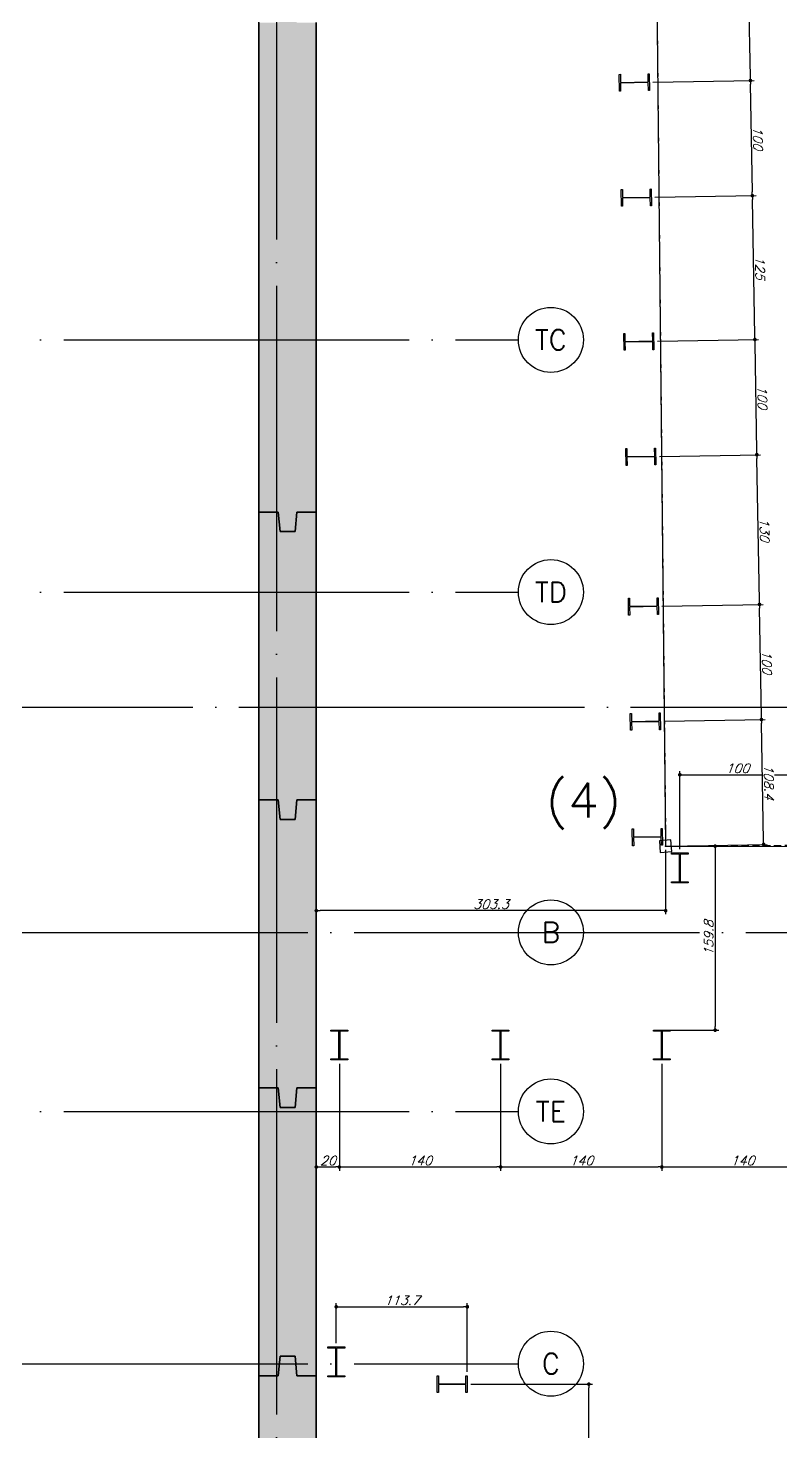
# Model space of a CAD drawing. Header units: millimetres. Extents: x -4281 to 5364, y -2128 to 2372.
# Drawn here: x 3034 to 3688, y -74 to 1145 of the extents above; entities that cross this region are included whole.
import ezdxf
from ezdxf.enums import TextEntityAlignment as Align

# ---------------------------------------------------------------- set-up
doc = ezdxf.new("R2010")
doc.units = ezdxf.units.MM
doc.header["$LTSCALE"] = 50
for name, pattern in [('CONTINUO', [0, 0]), ('DASHED', [0.75, 0.5, -0.25]), ('EIXO', [6.8, 6, -0.4, 0, -0.4])]:
    doc.linetypes.add(name, pattern=pattern)
for name, color, linetype in [('_TG', 7, 'CONTINUO'), ('F-COTAS', 106, 'Continuous'), ('F-COTAS_PM', 106, 'Continuous'), ('F-DIVISA', 6, 'Continuous'), ('F-EIXO', 12, 'EIXO'), ('F-PM_EST', 1, 'Continuous'), ('F-SOLIDO-EST', 252, 'Continuous'), ('F-TEXTO', 6, 'Continuous'), ('F-VIGAS', 3, 'Continuous'), ('TG', 7, 'CONTINUO')]:
    doc.layers.add(name, color=color, linetype=linetype)
doc.layers.add('A-DETL-MBND', color=5, linetype='Continuous', lineweight=9)
doc.layers.add('S-COLS', color=2, linetype='Continuous', lineweight=35)
doc.styles.add('CP-TEXT-INCL', font='romans.shx', dxfattribs={"oblique": 20})
doc.styles.add('ROMANS', font='romans.shx')
doc.styles.add('SIMPLEX', font='simplex', dxfattribs={"height": 0.2})
doc.styles.get("Standard").update_dxf_attribs({"font": 'romans.shx'})
doc.dimstyles.new('CP-COTAS-50', dxfattribs={"dimscale": 0.64, "dimtxt": 12.5, "dimasz": 5, "dimexe": 5, "dimexo": 5, "dimgap": 2.5, "dimtad": 1, "dimdec": 1, "dimdsep": 46, "dimtxsty": 'CP-TEXT-INCL', "dimblk1": 'DOT', "dimblk2": 'DOT', "dimsah": 1, "dimcen": 9, "dimclrd": 256, "dimclre": 256, "dimclrt": 256, "dimadec": 0, "dimazin": 0, "dimtfac": 1, "dimtdec": 1, "dimtmove": 2, "dimatfit": 3, "dimldrblk": 'DOT', "dimfxl": 0, "dimtolj": 1, "dimarcsym": 0})

# ---------------------------------------------------------------- blocks, each defined once
blk = doc.blocks.new('*U4')
at = {"layer": 'F-EIXO'}
blk.add_line((0, 0), (7285, 0), dxfattribs=at)
at = {"layer": 'F-TEXTO', "style": 'ROMANS'}
blk.add_attdef('EIXO', text='', height=17.5, dxfattribs=at).set_placement((-28.2072, 0), align=Align.MIDDLE_CENTER)
blk = doc.blocks.new('*U5')
at = {"layer": 'F-EIXO'}
blk.add_line((0, 0), (7197, 0), dxfattribs=at)
at = {"layer": 'F-TEXTO', "style": 'ROMANS'}
blk.add_attdef('EIXO', text='', height=17.5, dxfattribs=at).set_placement((-28.2072, 0), align=Align.MIDDLE_CENTER)
blk = doc.blocks.new('*U230')
at = {"layer": 'F-EIXO'}
blk.add_line((0, 0), (8185, 0), dxfattribs=at)
at = {"layer": 'F-TEXTO', "style": 'ROMANS'}
blk.add_attdef('EIXO', text='', height=17.5, dxfattribs=at).set_placement((-28.2072, 0), align=Align.MIDDLE_CENTER)
blk = doc.blocks.new('*U448')
at = {"layer": 'F-EIXO'}
blk.add_line((0, 0), (8091.7, 0), dxfattribs=at)
at = {"layer": 'F-TEXTO', "style": 'ROMANS'}
blk.add_attdef('EIXO', text='', height=17.5, dxfattribs=at).set_placement((-28.2, 0), align=Align.MIDDLE_CENTER)
blk = doc.blocks.new('*U11')
at = {"layer": 'F-EIXO'}
blk.add_line((0, 0), (0, -2934.7), dxfattribs=at)
at = {"layer": 'F-TEXTO', "style": 'ROMANS'}
blk.add_attdef('EIXO', text='', height=17.5, rotation=360, dxfattribs=at).set_placement((0, 28.2), align=Align.MIDDLE_CENTER)
blk = doc.blocks.new('A$C738E28E5')
at = {"layer": 'F-SOLIDO-EST'}
h = blk.add_hatch(color=256, dxfattribs=at)
h.dxf.hatch_style = 1
h.paths.add_polyline_path([(3284.5, 1149.5), (3267.5, 1149.5), (3266, 1166.5), (3253, 1166.5), (3251.5, 1149.5), (3234.5, 1149.5), (3234.5, 724.5), (3251.5, 724.5), (3253, 707.5), (3266, 707.5), (3267.5, 724.5), (3284.5, 724.5)])
h = blk.add_hatch(color=256, dxfattribs=at)
h.dxf.hatch_style = 1
h.paths.add_polyline_path([(3284.5, 724.5), (3267.5, 724.5), (3266, 707.5), (3253, 707.5), (3251.5, 724.5), (3234.5, 724.5), (3234.5, 474.5), (3251.5, 474.5), (3253, 457.5), (3266, 457.5), (3267.5, 474.5), (3284.5, 474.5)])
h = blk.add_hatch(color=256, dxfattribs=at)
h.dxf.hatch_style = 1
h.paths.add_polyline_path([(3284.5, 474.5), (3267.5, 474.5), (3266, 457.5), (3253, 457.5), (3251.5, 474.5), (3234.5, 474.5), (3234.5, 224.5), (3251.5, 224.5), (3253, 207.5), (3266, 207.5), (3267.5, 224.5), (3284.5, 224.5)])
h = blk.add_hatch(color=256, dxfattribs=at)
h.dxf.hatch_style = 1
h.paths.add_polyline_path([(3284.5, 224.5), (3267.5, 224.5), (3266, 207.5), (3253, 207.5), (3251.5, 224.5), (3234.5, 224.5), (3234.5, -25.5), (3251.5, -25.5), (3253, -8.5), (3266, -8.5), (3267.5, -25.5), (3284.5, -25.5)])
h = blk.add_hatch(color=256, dxfattribs=at)
h.dxf.hatch_style = 1
h.paths.add_polyline_path([(3284.5, -25.5), (3267.5, -25.5), (3266, -8.5), (3253, -8.5), (3251.5, -25.5), (3234.5, -25.5), (3234.5, -275.5), (3284.5, -275.5)])
blk = doc.blocks.new('A$C3CB31523')
at = {"layer": 'F-VIGAS'}
for p, q in [((3234.5, 6149.5), (3234.5, 5724.5)), ((3234.5, 5724.5), (3234.5, 6149.5)), ((3284.5, 5724.5), (3284.5, 6149.5)), ((3284.5, 6149.5), (3284.5, 5724.5)), ((3234.5, 5724.5), (3251.5, 5724.5)), ((3251.5, 5724.5), (3234.5, 5724.5)), ((3251.5, 5724.5), (3234.5, 5724.5)), ((3234.5, 5724.5), (3234.5, 5474.5)), ((3234.5, 5474.5), (3234.5, 5724.5)), ((3234.5, 5724.5), (3251.5, 5724.5)), ((3251.5, 5724.5), (3253, 5707.5)), ((3253, 5707.5), (3251.5, 5724.5)), ((3253, 5707.5), (3251.5, 5724.5)), ((3251.5, 5724.5), (3253, 5707.5)), ((3266, 5707.5), (3267.5, 5724.5)), ((3267.5, 5724.5), (3266, 5707.5)), ((3267.5, 5724.5), (3266, 5707.5)), ((3266, 5707.5), (3267.5, 5724.5)), ((3267.5, 5724.5), (3284.5, 5724.5)), ((3284.5, 5724.5), (3267.5, 5724.5)), ((3284.5, 5724.5), (3267.5, 5724.5)), ((3267.5, 5724.5), (3284.5, 5724.5)), ((3284.5, 5474.5), (3284.5, 5724.5)), ((3284.5, 5724.5), (3284.5, 5474.5)), ((3253, 5707.5), (3266, 5707.5)), ((3266, 5707.5), (3253, 5707.5)), ((3266, 5707.5), (3253, 5707.5)), ((3253, 5707.5), (3266, 5707.5)), ((3251.5, 5474.5), (3234.5, 5474.5)), ((3234.5, 5474.5), (3234.5, 5224.5)), ((3234.5, 5224.5), (3234.5, 5474.5)), ((3234.5, 5474.5), (3251.5, 5474.5)), ((3234.5, 5474.5), (3251.5, 5474.5)), ((3251.5, 5474.5), (3234.5, 5474.5)), ((3253, 5457.5), (3251.5, 5474.5)), ((3251.5, 5474.5), (3253, 5457.5)), ((3251.5, 5474.5), (3253, 5457.5)), ((3253, 5457.5), (3251.5, 5474.5)), ((3267.5, 5474.5), (3266, 5457.5)), ((3266, 5457.5), (3267.5, 5474.5)), ((3266, 5457.5), (3267.5, 5474.5)), ((3267.5, 5474.5), (3266, 5457.5)), ((3284.5, 5474.5), (3267.5, 5474.5)), ((3267.5, 5474.5), (3284.5, 5474.5)), ((3267.5, 5474.5), (3284.5, 5474.5)), ((3284.5, 5474.5), (3267.5, 5474.5)), ((3284.5, 5224.5), (3284.5, 5474.5)), ((3284.5, 5474.5), (3284.5, 5224.5)), ((3266, 5457.5), (3253, 5457.5)), ((3253, 5457.5), (3266, 5457.5)), ((3253, 5457.5), (3266, 5457.5)), ((3266, 5457.5), (3253, 5457.5)), ((3251.5, 5224.5), (3234.5, 5224.5)), ((3234.5, 5224.5), (3234.5, 4974.5)), ((3234.5, 4974.5), (3234.5, 5224.5)), ((3234.5, 5224.5), (3251.5, 5224.5)), ((3234.5, 5224.5), (3251.5, 5224.5)), ((3251.5, 5224.5), (3234.5, 5224.5)), ((3253, 5207.5), (3251.5, 5224.5)), ((3251.5, 5224.5), (3253, 5207.5)), ((3251.5, 5224.5), (3253, 5207.5)), ((3253, 5207.5), (3251.5, 5224.5)), ((3267.5, 5224.5), (3266, 5207.5)), ((3266, 5207.5), (3267.5, 5224.5)), ((3266, 5207.5), (3267.5, 5224.5)), ((3267.5, 5224.5), (3266, 5207.5)), ((3284.5, 5224.5), (3267.5, 5224.5)), ((3267.5, 5224.5), (3284.5, 5224.5)), ((3267.5, 5224.5), (3284.5, 5224.5)), ((3284.5, 5224.5), (3267.5, 5224.5)), ((3284.5, 4974.5), (3284.5, 5224.5)), ((3284.5, 5224.5), (3284.5, 4974.5)), ((3266, 5207.5), (3253, 5207.5)), ((3253, 5207.5), (3266, 5207.5)), ((3253, 5207.5), (3266, 5207.5)), ((3266, 5207.5), (3253, 5207.5)), ((3251.5, 4974.5), (3253, 4991.5)), ((3253, 4991.5), (3251.5, 4974.5)), ((3253, 4991.5), (3251.5, 4974.5)), ((3251.5, 4974.5), (3253, 4991.5)), ((3253, 4991.5), (3266, 4991.5)), ((3266, 4991.5), (3253, 4991.5)), ((3266, 4991.5), (3253, 4991.5)), ((3253, 4991.5), (3266, 4991.5)), ((3266, 4991.5), (3267.5, 4974.5)), ((3267.5, 4974.5), (3266, 4991.5)), ((3267.5, 4974.5), (3266, 4991.5)), ((3266, 4991.5), (3267.5, 4974.5)), ((3234.5, 4974.5), (3251.5, 4974.5)), ((3251.5, 4974.5), (3234.5, 4974.5)), ((3251.5, 4974.5), (3234.5, 4974.5)), ((3234.5, 4974.5), (3234.5, 4724.5)), ((3234.5, 4724.5), (3234.5, 4974.5)), ((3234.5, 4974.5), (3251.5, 4974.5)), ((3267.5, 4974.5), (3284.5, 4974.5)), ((3284.5, 4974.5), (3267.5, 4974.5)), ((3284.5, 4974.5), (3267.5, 4974.5)), ((3267.5, 4974.5), (3284.5, 4974.5)), ((3284.5, 4724.5), (3284.5, 4974.5)), ((3284.5, 4974.5), (3284.5, 4724.5))]:
    blk.add_line(p, q, dxfattribs=at)
at = {"layer": 'F-SOLIDO-EST'}
blk.add_blockref('A$C738E28E5', (0, 5000), dxfattribs=at)
blk = doc.blocks.new('_DOT')
at = {"color": 0, "linetype": 'ByBlock'}
blk.add_line((-0.5, 0), (-1, 0), dxfattribs=at)
at = {"color": 0, "linetype": 'ByBlock', "const_width": 0.5}
blk.add_lwpolyline([(-0.25, 0, 1), (0.25, 0, 1)], format="xyb", close=True, dxfattribs=at)
blk = doc.blocks.new('*D248')
at = {"layer": 'DEFPOINTS', "color": 0, "transparency": 16777216}
for p in [(2825.5, 1841.4), (3234.5, 1796.2), (3234.5, 108.8)]:
    blk.add_point(p, dxfattribs=at)
at = {"layer": 'F-COTAS', "lineweight": -2, "transparency": 16777216}
for p, q in [((2825.5, 1838.2), (2825.5, 1793)), ((2828.7, 1796.2), (3231.3, 1796.2)), ((3234.5, 112), (3234.5, 1799.4))]:
    blk.add_line(p, q, dxfattribs=at)
at = {"layer": 'F-COTAS', "lineweight": -2, "transparency": 16777216, "xscale": 3.2, "yscale": 3.2, "zscale": 3.2, "rotation": 180}
blk.add_blockref('_DOT', (2825.5, 1796.2), dxfattribs=at)
at = {"layer": 'F-COTAS', "lineweight": -2, "transparency": 16777216, "xscale": 3.2, "yscale": 3.2, "zscale": 3.2}
blk.add_blockref('_DOT', (3234.5, 1796.2), dxfattribs=at)
at = {"layer": 'F-COTAS', "transparency": 16777216, "insert": (3030, 1801.8), "char_height": 8, "attachment_point": 5, "style": 'CP-TEXT-INCL'}
blk.add_mtext('\\A1;409', dxfattribs=at)
blk = doc.blocks.new('Pilares W Gerdau - W250X32_7-1313698-Térreo')
at = {"layer": 'F-PM_EST'}
for p, q in [((-7.3, 12.036), (-7.3, 12.95)), ((-7.3, 12.95), (7.3, 12.95)), ((-7.3, 12.95), (7.3, 12.95)), ((-7.3, 12.036), (-7.3, 12.95)), ((7.3, 12.95), (7.3, 12.036)), ((7.3, 12.95), (7.3, 12.036)), ((-0.305, 12.036), (-7.3, 12.036)), ((-0.305, 12.036), (-7.3, 12.036)), ((-0.305, -12.036), (-0.305, 12.036)), ((-0.305, -12.036), (-0.305, 12.036)), ((7.3, 12.036), (0.305, 12.036)), ((0.305, 12.036), (0.305, -12.036)), ((0.305, 12.036), (0.305, -12.036)), ((7.3, 12.036), (0.305, 12.036)), ((-7.3, -12.95), (-7.3, -12.036)), ((-7.3, -12.036), (-0.305, -12.036)), ((-7.3, -12.036), (-0.305, -12.036)), ((-7.3, -12.95), (-7.3, -12.036)), ((0.305, -12.036), (7.3, -12.036)), ((0.305, -12.036), (7.3, -12.036)), ((7.3, -12.036), (7.3, -12.95)), ((7.3, -12.036), (7.3, -12.95)), ((7.3, -12.95), (-7.3, -12.95)), ((7.3, -12.95), (-7.3, -12.95))]:
    blk.add_line(p, q, dxfattribs=at)
blk = doc.blocks.new('Pilares W Gerdau - W250X32_7-1320256-Térreo')
at = {"layer": 'F-PM_EST'}
for p, q in [((-7.3, 12.036), (-7.3, 12.95)), ((-7.3, 12.95), (7.3, 12.95)), ((-7.3, 12.95), (7.3, 12.95)), ((-7.3, 12.036), (-7.3, 12.95)), ((7.3, 12.95), (7.3, 12.036)), ((7.3, 12.95), (7.3, 12.036)), ((-0.305, 12.036), (-7.3, 12.036)), ((-0.305, 12.036), (-7.3, 12.036)), ((-0.305, -12.036), (-0.305, 12.036)), ((-0.305, -12.036), (-0.305, 12.036)), ((7.3, 12.036), (0.305, 12.036)), ((0.305, 12.036), (0.305, -12.036)), ((0.305, 12.036), (0.305, -12.036)), ((7.3, 12.036), (0.305, 12.036)), ((-7.3, -12.95), (-7.3, -12.036)), ((-7.3, -12.036), (-0.305, -12.036)), ((-7.3, -12.036), (-0.305, -12.036)), ((-7.3, -12.95), (-7.3, -12.036)), ((0.305, -12.036), (7.3, -12.036)), ((0.305, -12.036), (7.3, -12.036)), ((7.3, -12.036), (7.3, -12.95)), ((7.3, -12.036), (7.3, -12.95)), ((7.3, -12.95), (-7.3, -12.95)), ((7.3, -12.95), (-7.3, -12.95))]:
    blk.add_line(p, q, dxfattribs=at)
blk = doc.blocks.new('Pilares W Gerdau - W250X38_5-1227001-Térreo')
at = {"layer": 'F-PM_EST'}
for p, q in [((-7.35, 11.98), (-7.35, 13.1)), ((-7.35, 13.1), (7.35, 13.1)), ((-7.35, 13.1), (7.35, 13.1)), ((-7.35, 11.98), (-7.35, 13.1)), ((7.35, 13.1), (7.35, 11.98)), ((7.35, 13.1), (7.35, 11.98)), ((-0.33, 11.98), (-7.35, 11.98)), ((-0.33, 11.98), (-7.35, 11.98)), ((-0.33, -11.98), (-0.33, 11.98)), ((-0.33, -11.98), (-0.33, 11.98)), ((7.35, 11.98), (0.33, 11.98)), ((0.33, 11.98), (0.33, -11.98)), ((0.33, 11.98), (0.33, -11.98)), ((7.35, 11.98), (0.33, 11.98)), ((-7.35, -13.1), (-7.35, -11.98)), ((-7.35, -11.98), (-0.33, -11.98)), ((-7.35, -11.98), (-0.33, -11.98)), ((-7.35, -13.1), (-7.35, -11.98)), ((0.33, -11.98), (7.35, -11.98)), ((0.33, -11.98), (7.35, -11.98)), ((7.35, -11.98), (7.35, -13.1)), ((7.35, -11.98), (7.35, -13.1)), ((7.35, -13.1), (-7.35, -13.1)), ((7.35, -13.1), (-7.35, -13.1))]:
    blk.add_line(p, q, dxfattribs=at)
blk = doc.blocks.new('*D318')
at = {"layer": 'DEFPOINTS', "color": 0, "transparency": 16777216}
for p in [(3571.4, 1222.7), (3659.3, 1224.2), (3573.6, 1097.7)]:
    blk.add_point(p, dxfattribs=at)
at = {"layer": 'F-COTAS_PM', "lineweight": -2, "transparency": 16777216}
for p, q in [((3574.6, 1222.7), (3662.5, 1224.3)), ((3661.4, 1102.4), (3659.3, 1221)), ((3576.8, 1097.8), (3664.6, 1099.3))]:
    blk.add_line(p, q, dxfattribs=at)
at = {"layer": 'F-COTAS_PM', "lineweight": -2, "transparency": 16777216, "xscale": 3.2, "yscale": 3.2, "zscale": 3.2}
for p, rotation in [((3659.3, 1224.2), 90.98837202193346), ((3661.4, 1099.2), 270.9883720219335)]:
    blk.add_blockref('_DOT', p, dxfattribs=dict(at, rotation=rotation))
at = {"layer": 'F-COTAS_PM', "transparency": 16777216, "insert": (3665.9, 1161.8), "char_height": 8, "attachment_point": 5, "rotation": 270.9884, "style": 'CP-TEXT-INCL'}
blk.add_mtext('\\A1;125', dxfattribs=at)
blk = doc.blocks.new('*D320')
at = {"layer": 'DEFPOINTS', "color": 0, "transparency": 16777216}
for p in [(3575.3, 997.7), (3663.1, 999.2), (3577.5, 872.7)]:
    blk.add_point(p, dxfattribs=at)
at = {"layer": 'F-COTAS_PM', "lineweight": -2, "transparency": 16777216}
for p, q in [((3578.5, 997.8), (3666.3, 999.3)), ((3665.2, 877.5), (3663.2, 996)), ((3580.7, 872.8), (3668.5, 874.3))]:
    blk.add_line(p, q, dxfattribs=at)
at = {"layer": 'F-COTAS_PM', "lineweight": -2, "transparency": 16777216, "xscale": 3.2, "yscale": 3.2, "zscale": 3.2}
for p, rotation in [((3663.1, 999.2), 90.98837202193346), ((3665.3, 874.3), 270.9883720219335)]:
    blk.add_blockref('_DOT', p, dxfattribs=dict(at, rotation=rotation))
at = {"layer": 'F-COTAS_PM', "transparency": 16777216, "insert": (3669.8, 936.8), "char_height": 8, "attachment_point": 5, "rotation": 270.9884, "style": 'CP-TEXT-INCL'}
blk.add_mtext('\\A1;125', dxfattribs=at)
blk = doc.blocks.new('*D321')
at = {"layer": 'DEFPOINTS', "color": 0, "transparency": 16777216}
for p in [(3573.6, 1097.7), (3661.4, 1099.2), (3575.3, 997.7)]:
    blk.add_point(p, dxfattribs=at)
at = {"layer": 'F-COTAS_PM', "lineweight": -2, "transparency": 16777216}
for p, q in [((3576.8, 1097.8), (3664.6, 1099.3)), ((3663.1, 1002.4), (3661.5, 1096)), ((3578.5, 997.8), (3666.3, 999.3))]:
    blk.add_line(p, q, dxfattribs=at)
at = {"layer": 'F-COTAS_PM', "lineweight": -2, "transparency": 16777216, "xscale": 3.2, "yscale": 3.2, "zscale": 3.2}
for p, rotation in [((3661.4, 1099.2), 90.98837202193346), ((3663.1, 999.2), 270.9883720219335)]:
    blk.add_blockref('_DOT', p, dxfattribs=dict(at, rotation=rotation))
at = {"layer": 'F-COTAS_PM', "transparency": 16777216, "insert": (3667.9, 1049.3), "char_height": 8, "attachment_point": 5, "rotation": 270.9884, "style": 'CP-TEXT-INCL'}
blk.add_mtext('\\A1;100', dxfattribs=at)
blk = doc.blocks.new('*D322')
at = {"layer": 'DEFPOINTS', "color": 0, "transparency": 16777216}
for p in [(3581.4, 642.8), (3669.3, 644.3), (3583.2, 542.8)]:
    blk.add_point(p, dxfattribs=at)
at = {"layer": 'F-COTAS_PM', "lineweight": -2, "transparency": 16777216}
for p, q in [((3584.6, 642.8), (3672.5, 644.3)), ((3670.9, 547.5), (3669.3, 641.1)), ((3586.4, 542.8), (3674.2, 544.4))]:
    blk.add_line(p, q, dxfattribs=at)
at = {"layer": 'F-COTAS_PM', "lineweight": -2, "transparency": 16777216, "xscale": 3.2, "yscale": 3.2, "zscale": 3.2}
for p, rotation in [((3669.3, 644.3), 90.98837202193346), ((3671, 544.3), 270.9883720219335)]:
    blk.add_blockref('_DOT', p, dxfattribs=dict(at, rotation=rotation))
at = {"layer": 'F-COTAS_PM', "transparency": 16777216, "insert": (3675.7, 594.4), "char_height": 8, "attachment_point": 5, "rotation": 270.9884, "style": 'CP-TEXT-INCL'}
blk.add_mtext('\\A1;100', dxfattribs=at)
blk = doc.blocks.new('*D323')
at = {"layer": 'DEFPOINTS', "color": 0, "transparency": 16777216}
for p in [(3579.2, 772.8), (3667, 774.3), (3581.4, 642.8)]:
    blk.add_point(p, dxfattribs=at)
at = {"layer": 'F-COTAS_PM', "lineweight": -2, "transparency": 16777216}
for p, q in [((3582.4, 772.8), (3670.2, 774.3)), ((3669.2, 647.5), (3667.1, 771.1)), ((3584.6, 642.8), (3672.5, 644.3))]:
    blk.add_line(p, q, dxfattribs=at)
at = {"layer": 'F-COTAS_PM', "lineweight": -2, "transparency": 16777216, "xscale": 3.2, "yscale": 3.2, "zscale": 3.2}
for p, rotation in [((3667, 774.3), 90.98837202193346), ((3669.3, 644.3), 270.9883720219335)]:
    blk.add_blockref('_DOT', p, dxfattribs=dict(at, rotation=rotation))
at = {"layer": 'F-COTAS_PM', "transparency": 16777216, "insert": (3673.7, 709.4), "char_height": 8, "attachment_point": 5, "rotation": 270.9884, "style": 'CP-TEXT-INCL'}
blk.add_mtext('\\A1;130', dxfattribs=at)
blk = doc.blocks.new('*D324')
at = {"layer": 'DEFPOINTS', "color": 0, "transparency": 16777216}
for p in [(3577.5, 872.7), (3665.3, 874.3), (3579.2, 772.8)]:
    blk.add_point(p, dxfattribs=at)
at = {"layer": 'F-COTAS_PM', "lineweight": -2, "transparency": 16777216}
for p, q in [((3580.7, 872.8), (3668.5, 874.3)), ((3667, 777.5), (3665.4, 871.1)), ((3582.4, 772.8), (3670.2, 774.3))]:
    blk.add_line(p, q, dxfattribs=at)
at = {"layer": 'F-COTAS_PM', "lineweight": -2, "transparency": 16777216, "xscale": 3.2, "yscale": 3.2, "zscale": 3.2}
for p, rotation in [((3665.3, 874.3), 90.98837202193346), ((3667, 774.3), 270.9883720219335)]:
    blk.add_blockref('_DOT', p, dxfattribs=dict(at, rotation=rotation))
at = {"layer": 'F-COTAS_PM', "transparency": 16777216, "insert": (3671.8, 824.4), "char_height": 8, "attachment_point": 5, "rotation": 270.9884, "style": 'CP-TEXT-INCL'}
blk.add_mtext('\\A1;100', dxfattribs=at)
blk = doc.blocks.new('*D416')
at = {"layer": 'DEFPOINTS', "color": 0, "transparency": 16777216}
for p in [(3415.6, -32.8), (3521.1, -32.8), (3415.6, -164.2)]:
    blk.add_point(p, dxfattribs=at)
at = {"layer": 'F-COTAS_PM', "lineweight": -2, "transparency": 16777216}
for p, q in [((3418.8, -32.8), (3524.3, -32.8)), ((3521.1, -161), (3521.1, -36)), ((3418.8, -164.2), (3524.3, -164.2))]:
    blk.add_line(p, q, dxfattribs=at)
at = {"layer": 'F-COTAS_PM', "lineweight": -2, "transparency": 16777216, "xscale": 3.2, "yscale": 3.2, "zscale": 3.2}
for p, rotation in [((3521.1, -32.8), 90), ((3521.1, -164.2), 270)]:
    blk.add_blockref('_DOT', p, dxfattribs=dict(at, rotation=rotation))
at = {"layer": 'F-COTAS_PM', "transparency": 16777216, "insert": (3533.9, -98.5), "char_height": 8, "attachment_point": 5, "rotation": 90, "style": 'CP-TEXT-INCL'}
blk.add_mtext('\\A1;131.4', dxfattribs=at)
blk = doc.blocks.new('*D418')
at = {"layer": 'DEFPOINTS', "color": 0, "transparency": 16777216}
for p in [(3415.6, 34.4), (3301.8, -0.4), (3415.6, -25.4)]:
    blk.add_point(p, dxfattribs=at)
at = {"layer": 'F-COTAS_PM', "lineweight": -2, "transparency": 16777216}
for p, q in [((3301.8, 2.8), (3301.8, 37.6)), ((3415.6, -22.2), (3415.6, 37.6)), ((3305, 34.4), (3412.4, 34.4))]:
    blk.add_line(p, q, dxfattribs=at)
at = {"layer": 'F-COTAS_PM', "lineweight": -2, "transparency": 16777216, "xscale": 3.2, "yscale": 3.2, "zscale": 3.2, "rotation": 180}
blk.add_blockref('_DOT', (3301.8, 34.4), dxfattribs=at)
at = {"layer": 'F-COTAS_PM', "lineweight": -2, "transparency": 16777216, "xscale": 3.2, "yscale": 3.2, "zscale": 3.2}
blk.add_blockref('_DOT', (3415.6, 34.4), dxfattribs=at)
at = {"layer": 'F-COTAS_PM', "transparency": 16777216, "insert": (3358.7, 40), "char_height": 8, "attachment_point": 5, "style": 'CP-TEXT-INCL'}
blk.add_mtext('\\A1;113.7', dxfattribs=at)
blk = doc.blocks.new('*D423')
at = {"layer": 'DEFPOINTS', "color": 0, "transparency": 16777216}
for p in [(3700.1, 496.4), (3600.1, 428.5), (3700.1, 428.5)]:
    blk.add_point(p, dxfattribs=at)
at = {"layer": 'F-COTAS_PM', "lineweight": -2, "transparency": 16777216}
for p, q in [((3600.1, 431.7), (3600.1, 499.6)), ((3603.3, 496.4), (3696.9, 496.4)), ((3700.1, 431.7), (3700.1, 499.6))]:
    blk.add_line(p, q, dxfattribs=at)
at = {"layer": 'F-COTAS_PM', "lineweight": -2, "transparency": 16777216, "xscale": 3.2, "yscale": 3.2, "zscale": 3.2, "rotation": 180}
blk.add_blockref('_DOT', (3600.1, 496.4), dxfattribs=at)
at = {"layer": 'F-COTAS_PM', "lineweight": -2, "transparency": 16777216, "xscale": 3.2, "yscale": 3.2, "zscale": 3.2}
blk.add_blockref('_DOT', (3700.1, 496.4), dxfattribs=at)
at = {"layer": 'F-COTAS_PM', "transparency": 16777216, "insert": (3650.1, 502), "char_height": 8, "attachment_point": 5, "style": 'CP-TEXT-INCL'}
blk.add_mtext('\\A1;100', dxfattribs=at)
blk = doc.blocks.new('*D426')
at = {"layer": 'DEFPOINTS', "color": 0, "transparency": 16777216}
for p in [(3304.5, 248.7), (3284.5, 169.9), (3304.5, 155.8)]:
    blk.add_point(p, dxfattribs=at)
at = {"layer": 'F-COTAS_PM', "lineweight": -2, "transparency": 16777216}
for p, q in [((3304.5, 245.5), (3304.5, 152.6)), ((3284.5, 166.7), (3284.5, 152.6)), ((3287.7, 155.8), (3301.3, 155.8))]:
    blk.add_line(p, q, dxfattribs=at)
at = {"layer": 'F-COTAS_PM', "lineweight": -2, "transparency": 16777216, "xscale": 3.2, "yscale": 3.2, "zscale": 3.2, "rotation": 180}
blk.add_blockref('_DOT', (3284.5, 155.8), dxfattribs=at)
at = {"layer": 'F-COTAS_PM', "lineweight": -2, "transparency": 16777216, "xscale": 3.2, "yscale": 3.2, "zscale": 3.2}
blk.add_blockref('_DOT', (3304.5, 155.8), dxfattribs=at)
at = {"layer": 'F-COTAS_PM', "transparency": 16777216, "insert": (3294.5, 161.4), "char_height": 8, "attachment_point": 5, "style": 'CP-TEXT-INCL'}
blk.add_mtext('\\A1;20', dxfattribs=at)
blk = doc.blocks.new('*D427')
at = {"layer": 'DEFPOINTS', "color": 0, "transparency": 16777216}
for p in [(3304.5, 248.7), (3444.5, 248.7), (3444.5, 155.8)]:
    blk.add_point(p, dxfattribs=at)
at = {"layer": 'F-COTAS_PM', "lineweight": -2, "transparency": 16777216}
for p, q in [((3304.5, 245.5), (3304.5, 152.6)), ((3444.5, 245.5), (3444.5, 152.6)), ((3307.7, 155.8), (3441.3, 155.8))]:
    blk.add_line(p, q, dxfattribs=at)
at = {"layer": 'F-COTAS_PM', "lineweight": -2, "transparency": 16777216, "xscale": 3.2, "yscale": 3.2, "zscale": 3.2, "rotation": 180}
blk.add_blockref('_DOT', (3304.5, 155.8), dxfattribs=at)
at = {"layer": 'F-COTAS_PM', "lineweight": -2, "transparency": 16777216, "xscale": 3.2, "yscale": 3.2, "zscale": 3.2}
blk.add_blockref('_DOT', (3444.5, 155.8), dxfattribs=at)
at = {"layer": 'F-COTAS_PM', "transparency": 16777216, "insert": (3374.5, 161.4), "char_height": 8, "attachment_point": 5, "style": 'CP-TEXT-INCL'}
blk.add_mtext('\\A1;140', dxfattribs=at)
blk = doc.blocks.new('*D428')
at = {"layer": 'DEFPOINTS', "color": 0, "transparency": 16777216}
for p in [(3444.5, 248.7), (3584.5, 248.7), (3584.5, 155.8)]:
    blk.add_point(p, dxfattribs=at)
at = {"layer": 'F-COTAS_PM', "lineweight": -2, "transparency": 16777216}
for p, q in [((3444.5, 245.5), (3444.5, 152.6)), ((3584.5, 245.5), (3584.5, 152.6)), ((3447.7, 155.8), (3581.3, 155.8))]:
    blk.add_line(p, q, dxfattribs=at)
at = {"layer": 'F-COTAS_PM', "lineweight": -2, "transparency": 16777216, "xscale": 3.2, "yscale": 3.2, "zscale": 3.2, "rotation": 180}
blk.add_blockref('_DOT', (3444.5, 155.8), dxfattribs=at)
at = {"layer": 'F-COTAS_PM', "lineweight": -2, "transparency": 16777216, "xscale": 3.2, "yscale": 3.2, "zscale": 3.2}
blk.add_blockref('_DOT', (3584.5, 155.8), dxfattribs=at)
at = {"layer": 'F-COTAS_PM', "transparency": 16777216, "insert": (3514.5, 161.4), "char_height": 8, "attachment_point": 5, "style": 'CP-TEXT-INCL'}
blk.add_mtext('\\A1;140', dxfattribs=at)
blk = doc.blocks.new('*D429')
at = {"layer": 'DEFPOINTS', "color": 0, "transparency": 16777216}
for p in [(3584.5, 248.7), (3724.5, 248.7), (3724.5, 155.8)]:
    blk.add_point(p, dxfattribs=at)
at = {"layer": 'F-COTAS_PM', "lineweight": -2, "transparency": 16777216}
for p, q in [((3584.5, 245.5), (3584.5, 152.6)), ((3724.5, 245.5), (3724.5, 152.6)), ((3587.7, 155.8), (3721.3, 155.8))]:
    blk.add_line(p, q, dxfattribs=at)
at = {"layer": 'F-COTAS_PM', "lineweight": -2, "transparency": 16777216, "xscale": 3.2, "yscale": 3.2, "zscale": 3.2, "rotation": 180}
blk.add_blockref('_DOT', (3584.5, 155.8), dxfattribs=at)
at = {"layer": 'F-COTAS_PM', "lineweight": -2, "transparency": 16777216, "xscale": 3.2, "yscale": 3.2, "zscale": 3.2}
blk.add_blockref('_DOT', (3724.5, 155.8), dxfattribs=at)
at = {"layer": 'F-COTAS_PM', "transparency": 16777216, "insert": (3654.5, 161.4), "char_height": 8, "attachment_point": 5, "style": 'CP-TEXT-INCL'}
blk.add_mtext('\\A1;140', dxfattribs=at)
blk = doc.blocks.new('*D466')
at = {"layer": 'DEFPOINTS', "color": 0, "transparency": 16777216}
for p in [(3587.8, 434.4), (3284.5, 406.3), (3284.5, 378.4)]:
    blk.add_point(p, dxfattribs=at)
at = {"layer": 'F-COTAS', "lineweight": -2, "transparency": 16777216}
for p, q in [((3587.8, 431.2), (3587.8, 375.2)), ((3284.5, 403.1), (3284.5, 375.2)), ((3584.6, 378.4), (3287.7, 378.4))]:
    blk.add_line(p, q, dxfattribs=at)
at = {"layer": 'F-COTAS', "lineweight": -2, "transparency": 16777216, "xscale": 3.2, "yscale": 3.2, "zscale": 3.2, "rotation": 180}
blk.add_blockref('_DOT', (3284.5, 378.4), dxfattribs=at)
at = {"layer": 'F-COTAS', "lineweight": -2, "transparency": 16777216, "xscale": 3.2, "yscale": 3.2, "zscale": 3.2}
blk.add_blockref('_DOT', (3587.8, 378.4), dxfattribs=at)
at = {"layer": 'F-COTAS', "transparency": 16777216, "insert": (3436.1, 384), "char_height": 8, "attachment_point": 5, "style": 'CP-TEXT-INCL', "bg_fill": 3, "box_fill_scale": 1.1, "bg_fill_color": 256, "bg_fill_true_color": 13158600, "bg_fill_transparency": 0}
blk.add_mtext('\\A1;303.3', dxfattribs=at)
blk = doc.blocks.new('*D468')
at = {"layer": 'DEFPOINTS', "color": 0, "transparency": 16777216}
for p in [(3583.2, 542.8), (3671, 544.3), (3587.8, 434.4)]:
    blk.add_point(p, dxfattribs=at)
at = {"layer": 'F-COTAS', "lineweight": -2, "transparency": 16777216}
for p, q in [((3586.4, 542.8), (3674.2, 544.4)), ((3672.8, 439.1), (3671, 541.1)), ((3591, 434.5), (3676.1, 435.9))]:
    blk.add_line(p, q, dxfattribs=at)
at = {"layer": 'F-COTAS', "lineweight": -2, "transparency": 16777216, "xscale": 3.2, "yscale": 3.2, "zscale": 3.2}
for p, rotation in [((3671, 544.3), 90.98837202193373), ((3672.9, 435.9), 270.9883720219337)]:
    blk.add_blockref('_DOT', p, dxfattribs=dict(at, rotation=rotation))
at = {"layer": 'F-COTAS', "transparency": 16777216, "insert": (3677.5, 490.2), "char_height": 8, "attachment_point": 5, "rotation": 270.9884, "style": 'CP-TEXT-INCL', "bg_fill": 3, "box_fill_scale": 1.1, "bg_fill_color": 256, "bg_fill_true_color": 13158600, "bg_fill_transparency": 0}
blk.add_mtext('\\A1;108.4', dxfattribs=at)
blk = doc.blocks.new('*D500')
at = {"layer": 'DEFPOINTS', "color": 0, "transparency": 16777216}
for p in [(3587.8, 434.4), (3584.8, 274.6), (3630.8, 274.6)]:
    blk.add_point(p, dxfattribs=at)
at = {"layer": 'F-COTAS', "lineweight": -2, "transparency": 16777216}
for p, q in [((3591, 434.4), (3634, 434.4)), ((3630.8, 431.2), (3630.8, 277.8)), ((3588, 274.6), (3634, 274.6))]:
    blk.add_line(p, q, dxfattribs=at)
at = {"layer": 'F-COTAS', "lineweight": -2, "transparency": 16777216, "xscale": 3.2, "yscale": 3.2, "zscale": 3.2}
for p, rotation in [((3630.8, 434.4), 90), ((3630.8, 274.6), 270)]:
    blk.add_blockref('_DOT', p, dxfattribs=dict(at, rotation=rotation))
at = {"layer": 'F-COTAS', "transparency": 16777216, "insert": (3625.2, 354.5), "char_height": 8, "attachment_point": 5, "rotation": 90, "style": 'CP-TEXT-INCL', "bg_fill": 3, "box_fill_scale": 1.1, "bg_fill_color": 256, "bg_fill_true_color": 13158600, "bg_fill_transparency": 0}
blk.add_mtext('\\A1;159.8', dxfattribs=at)
blk = doc.blocks.new('SIMB_QUADRADO')
at = {"layer": 'TG', "color": 0, "linetype": 'Continuous', "flags": 128}
blk.add_lwpolyline([(-0.05, -0.05), (0.05, -0.05), (0.05, 0.05), (-0.05, 0.05)], close=True, dxfattribs=at)
at = {"layer": 'TG', "color": 0}
blk.add_point((0, 0), dxfattribs=at)
for tag in ['desc:', 'cota:', 'pto:']:
    blk.add_attdef(tag, (0, 0), '', height=1)
blk = doc.blocks.new('zw$25E5')
at = {"layer": 'TG', "color": 2, "linetype": 'CONTINUO'}
for points in [[(7316.6, 3501.8, 0), (7333, 1912.2, 0)], [(7333, 1912.2, 0), (7910.1, 1911.2, 0)]]:
    blk.add_polyline3d(points, dxfattribs=at)
at = {"layer": '_TG', "color": 2}
ref = blk.add_blockref('SIMB_QUADRADO', (7333, 1912.2), dxfattribs=dict(at, xscale=100, yscale=100, zscale=100, rotation=4.660942929469026))
ref.add_attrib('PONTO', '(4)', dxfattribs={"layer": '0', "color": 14, "height": 30, "rotation": 0.269, "style": 'SIMPLEX', "width": 1.117517}).set_placement((7228.9, 1937), (7294.4, 1937.3), align=Align.FIT)
blk = doc.blocks.new('*D533')
at = {"layer": 'DEFPOINTS', "color": 0, "transparency": 16777216}
for p in [(3571.4, 2023.9), (3571.4, 555), (4206.4, 555)]:
    blk.add_point(p, dxfattribs=at)
at = {"layer": 'F-COTAS', "lineweight": -2, "transparency": 16777216}
for p, q in [((3574.6, 2023.9), (4209.6, 2023.9)), ((4206.4, 2020.7), (4206.4, 558.2)), ((3574.6, 555), (4209.6, 555))]:
    blk.add_line(p, q, dxfattribs=at)
at = {"layer": 'F-COTAS', "lineweight": -2, "transparency": 16777216, "xscale": 3.2, "yscale": 3.2, "zscale": 3.2}
for p, rotation in [((4206.4, 2023.9), 90), ((4206.4, 555), 270)]:
    blk.add_blockref('_DOT', p, dxfattribs=dict(at, rotation=rotation))
at = {"layer": 'F-COTAS', "transparency": 16777216, "insert": (4200.8, 1289.5), "char_height": 8, "attachment_point": 5, "rotation": 90, "style": 'CP-TEXT-INCL', "bg_fill": 3, "box_fill_scale": 1.1, "bg_fill_color": 256, "bg_fill_true_color": 13158600, "bg_fill_transparency": 0}
blk.add_mtext('\\A1;1468.9', dxfattribs=at)

msp = doc.modelspace()

# ---------------------------------------------------------------- linework, layer by layer
at = {"layer": 'F-DIVISA', "color": 4, "linetype": 'DASHED', "ltscale": 0.25, "flags": 128}
msp.add_lwpolyline([(3296.03, 2024.21), (3571.4, 2024.21), (3587.77, 434.4), (4164.42, 438.38), (4170.81, -1407.31), (-3630.75, -1353.06), (-3665.01, 2024.21), (3277.95, 2024.21)], dxfattribs=at)
at = {"layer": 'F-EIXO', "color": 2, "linetype": 'Continuous'}
for centre in [(3488.16, 874), (3488.16, 655), (3488.16, 204), (3488.2, -15)]:
    msp.add_circle(centre, 28.21, dxfattribs=at)

# ---------------------------------------------------------------- block references
at = {"layer": 'A-DETL-MBND'}
for p, rotation in [((3301.82, -13.45), 180), ((3402.45, -32.78), 90.0000000000001)]:
    msp.add_blockref('Pilares W Gerdau - W250X38_5-1227001-Térreo', p, dxfattribs=dict(at, rotation=rotation))
at = {"layer": 'F-EIXO', "linetype": 'Continuous'}
for name, p in [('*U11', (3250, 1941.36)), ('*U5', (-3736.84, 874)), ('*U5', (-3736.84, 655)), ('*U230', (-3924.8, 555)), ('*U448', (-3824.8, 359.5)), ('*U5', (-3736.84, 204)), ('*U4', (-3824.8, -15))]:
    msp.add_blockref(name, p, dxfattribs=at)
at = {"layer": 'F-VIGAS', "linetype": 'Continuous'}
msp.add_blockref('A$C3CB31523', (0, -5000), dxfattribs=at)
at = {"layer": 'S-COLS'}
for p, rotation in [((3560.65, 1097.48), 90.98837202192352), ((3562.37, 997.49), 90.98837202192352), ((3564.53, 872.51), 90.98837202192352), ((3566.26, 772.53), 90.98837202192352), ((3568.5, 642.55), 90.98837202192352), ((3570.22, 542.56), 90.98837202192352), ((3571.95, 442.27), 90.98837202192352), ((3600.09, 415.52), 180)]:
    msp.add_blockref('Pilares W Gerdau - W250X32_7-1313698-Térreo', p, dxfattribs=dict(at, rotation=rotation))
for p in [(3304.47, 261.66), (3444.47, 261.66), (3584.47, 261.66)]:
    msp.add_blockref('Pilares W Gerdau - W250X32_7-1320256-Térreo', p, dxfattribs=at)
at = {"layer": 'TG'}
msp.add_blockref('zw$25E5', (-3745.25, -1477.84), dxfattribs=at)

# ---------------------------------------------------------------- texts
at = {"layer": 'F-TEXTO', "linetype": 'Continuous', "style": 'ROMANS'}
for s, p in [('TC', (3488.16, 874)), ('TD', (3488.16, 655)), ('B', (3488.2, 359.5)), ('TE', (3488.16, 204)), ('C', (3488.2, -15))]:
    msp.add_text(s, height=17.5, dxfattribs=at).set_placement(p, align=Align.MIDDLE_CENTER)

# ---------------------------------------------------------------- dimensions: what is measured, and where the dimension line sits
at = {"layer": 'F-COTAS'}
dim = msp.add_linear_dim(base=(3234.5, 1796.21), p1=(2825.5, 1841.36), p2=(3234.5, 108.8), dimstyle='CP-COTAS-50', override={"dimfxl": 10}, dxfattribs=at)
dim.commit()
dim.dimension.update_dxf_attribs({"geometry": '*D248', "text_midpoint": (3030, 1801.81)})
at = {"layer": 'F-COTAS_PM'}
for base, p1, p2, picture, middle in [((3659.26, 1224.2), (3573.6, 1097.7), (3571.44, 1222.68), '*D318', (3665.94, 1161.81)), ((3661.41, 1099.22), (3575.32, 997.72), (3573.6, 1097.7), '*D321', (3667.88, 1049.32)), ((3663.14, 999.23), (3577.48, 872.74), (3575.32, 997.72), '*D320', (3669.82, 936.84)), ((3665.3, 874.25), (3579.2, 772.75), (3577.48, 872.74), '*D324', (3671.76, 824.36)), ((3667.02, 774.27), (3581.45, 642.77), (3579.2, 772.75), '*D323', (3673.74, 709.37)), ((3669.26, 644.29), (3583.17, 542.79), (3581.45, 642.77), '*D322', (3675.72, 594.39))]:
    dim = msp.add_linear_dim(base=base, p1=p1, p2=p2, angle=270.98837, dimstyle='CP-COTAS-50', override={"dimfxl": 10}, dxfattribs=at)
    dim.commit()
    dim.dimension.update_dxf_attribs({"geometry": picture, "text_midpoint": middle})
for base, p1, p2, picture, middle in [((3700.09, 496.41), (3600.09, 428.47), (3700.09, 428.47), '*D423', (3650.09, 502.01)), ((3304.47, 155.78), (3284.47, 169.93), (3304.47, 248.71), '*D426', (3294.47, 161.38)), ((3444.47, 155.78), (3304.47, 248.71), (3444.47, 248.71), '*D427', (3374.47, 161.38)), ((3584.47, 155.78), (3444.47, 248.71), (3584.47, 248.71), '*D428', (3514.47, 161.38)), ((3724.47, 155.78), (3584.47, 248.71), (3724.47, 248.71), '*D429', (3654.47, 161.38)), ((3415.55, 34.42), (3301.82, -0.35), (3415.55, -25.43), '*D418', (3358.68, 40.02))]:
    dim = msp.add_linear_dim(base=base, p1=p1, p2=p2, dimstyle='CP-COTAS-50', override={"dimfxl": 10}, dxfattribs=at)
    dim.commit()
    dim.dimension.update_dxf_attribs({"geometry": picture, "text_midpoint": middle})
dim = msp.add_linear_dim(base=(3521.1, -32.78), p1=(3415.55, -164.16), p2=(3415.55, -32.78), angle=90, dimstyle='CP-COTAS-50', override={"dimfxl": 10}, dxfattribs=at)
dim.commit()
dim.dimension.update_dxf_attribs({"geometry": '*D416', "text_midpoint": (3533.93, -98.47), "dimtype": 160})

# ---------------------------------------------------------------- next in the draw order: dimensions: what is measured, and where the dimension line sits
at = {"layer": 'F-COTAS'}
dim = msp.add_linear_dim(base=(4206.42, 555), p1=(3571.4, 2023.94), p2=(3571.4, 555), angle=90, dimstyle='CP-COTAS-50', override={"dimtfill": 1, "dimarcsym": 2}, dxfattribs=at)
dim.commit()
dim.dimension.update_dxf_attribs({"geometry": '*D533', "text_midpoint": (4200.82, 1289.47)})
dim = msp.add_linear_dim(base=(3284.5, 378.44), p1=(3587.77, 434.4), p2=(3284.5, 406.3), dimstyle='CP-COTAS-50', override={"dimtfill": 1, "dimarcsym": 2}, dxfattribs=at)
dim.commit()
dim.dimension.update_dxf_attribs({"geometry": '*D466', "text_midpoint": (3436.13, 384.04)})

# ---------------------------------------------------------------- next in the draw order: linework, layer by layer
at = {"layer": 'F-EIXO', "color": 2, "linetype": 'Continuous'}
msp.add_circle((3488.2, 359.5), 28.21, dxfattribs=at)

# ---------------------------------------------------------------- next in the draw order: dimensions: what is measured, and where the dimension line sits
at = {"layer": 'F-COTAS'}
dim = msp.add_linear_dim(base=(3670.9881, 544.3008), p1=(3587.7691, 434.4035), p2=(3583.1705, 542.7857), angle=270.98837, dimstyle='CP-COTAS-50', override={"dimtfill": 1, "dimarcsym": 2}, dxfattribs=at)
dim.commit()
dim.dimension.update_dxf_attribs({"geometry": '*D468', "text_midpoint": (3677.5226, 490.1827)})

# ---------------------------------------------------------------- next in the draw order: dimensions: what is measured, and where the dimension line sits
dim = msp.add_linear_dim(base=(3630.81, 274.61), p1=(3587.77, 434.4), p2=(3584.77, 274.61), angle=90, dimstyle='CP-COTAS-50', override={"dimtfill": 1, "dimarcsym": 2}, dxfattribs=at)
dim.commit()
dim.dimension.update_dxf_attribs({"geometry": '*D500', "text_midpoint": (3625.21, 354.5)})

doc.saveas('drawing.dxf')
